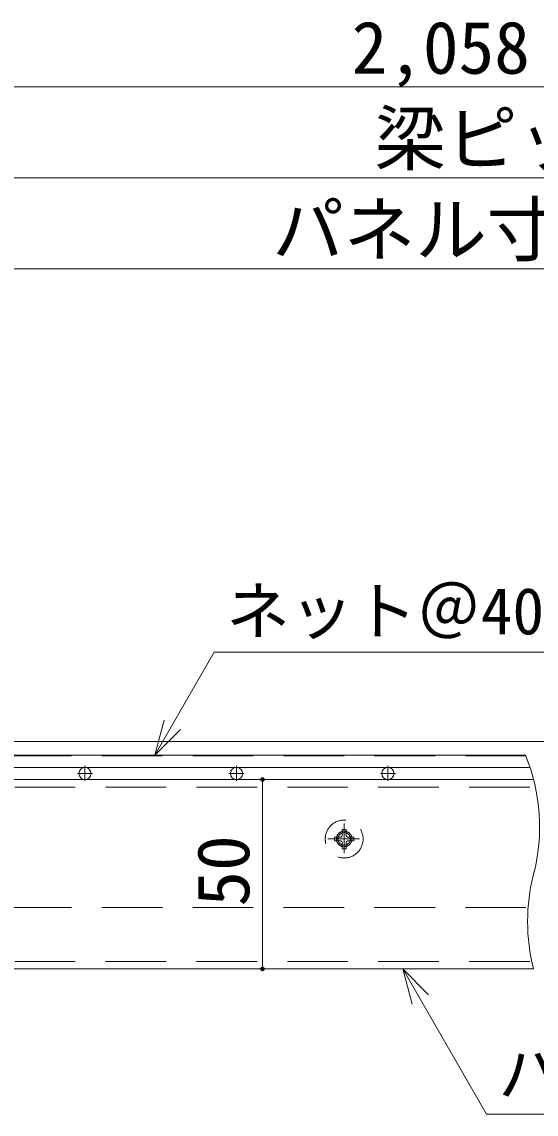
# Model space of a CAD drawing. Units: millimetres, scale not verified. Extents: x -10000 to 10000, y -6925 to 6925.
# Drawn here: x -5732 to -4883, y -4298 to -2497 of the extents above; entities that cross this region are included whole.
import ezdxf
from ezdxf.enums import TextEntityAlignment as Align

# ---------------------------------------------------------------- set-up
doc = ezdxf.new("R2010")
doc.units = ezdxf.units.MM
doc.header["$LTSCALE"] = 50
for name, pattern in [('CHAIN1', [8, 5, -1, 1, -1]), ('DASHED1', [1.8, 1.2, -0.6]), ('DASHED2', [3, 2, -1])]:
    doc.linetypes.add(name, pattern=pattern)
for name, color, linetype, lineweight in [('0-5_1-7', 7, 'Continuous', 9), ('0-9_1-8', 3, 'Continuous', 9), ('1-B_3-4', 6, 'DASHED2', 9), ('1-E_3-2', 2, 'DASHED2', 9), ('2-0_3-5', 3, 'CHAIN1', 9), ('2-1_3-7', 7, 'Continuous', 9), ('2-2_3-0', 7, 'Continuous', 9), ('2-4_3-8', 3, 'Continuous', 9)]:
    doc.layers.add(name, color=color, linetype=linetype, lineweight=lineweight)
doc.styles.add('ＭＳ ゴシック', font='')
doc.styles.get('ＭＳ ゴシック').set_extended_font_data('MS Gothic')

msp = doc.modelspace()

# ---------------------------------------------------------------- linework, layer by layer
at = {"layer": '1-B_3-4', "color": 2}
for p, q in [((-6949.91, -3707.33), (-4899.97, -3707.33)), ((-6949.91, -3726.08), (-4893.1, -3726.08)), ((-6793.66, -3758.58), (-4884.26, -3758.58)), ((-6949.91, -3957.33), (-4896.28, -3957.33)), ((-6793.66, -4046.08), (-4890.17, -4046.08))]:
    msp.add_line(p, q, dxfattribs=at)
at = {"layer": '1-B_3-4', "color": 2, "linetype": 'Continuous'}
for p, q in [((-6793.66, -3746.08), (-4887.22, -3746.08)), ((-6793.66, -4058.58), (-4887.22, -4058.58))]:
    msp.add_line(p, q, dxfattribs=at)
for centre, start, end in [((-5189.8, -3824.2), 345.52249, 22.20985), ((-4584.64, -3980.45), 165.52249, 194.47751)]:
    msp.add_arc(centre, 312.5, start, end, dxfattribs=at)
at = {"layer": '1-E_3-2', "color": 3, "linetype": 'CHAIN1'}
for p, q in [((-5199.91, -3818.41), (-5199.91, -3867.65)), ((-5227.06, -3844.2), (-5174.57, -3844.2))]:
    msp.add_line(p, q, dxfattribs=at)
at = {"layer": '1-E_3-2', "linetype": 'DASHED1'}
for p, q in [((-5196.78, -3828.33), (-5203.03, -3828.33)), ((-5203.03, -3828.33), (-5203.03, -3838.02)), ((-5196.78, -3828.33), (-5196.78, -3838.02)), ((-5215.85, -3841.14), (-5215.85, -3847.39)), ((-5215.85, -3841.14), (-5206.16, -3841.14)), ((-5215.85, -3847.39), (-5206.16, -3847.39)), ((-5203.03, -3860.21), (-5203.03, -3850.52)), ((-5196.78, -3860.21), (-5196.78, -3850.52)), ((-5183.97, -3841.14), (-5193.66, -3841.14)), ((-5183.97, -3847.39), (-5193.66, -3847.39)), ((-5183.97, -3847.39), (-5183.97, -3841.14)), ((-5203.03, -3860.21), (-5196.78, -3860.21))]:
    msp.add_line(p, q, dxfattribs=at)
msp.add_circle((-5199.91, -3844.27), 31.25, dxfattribs=at)
at = {"layer": '1-E_3-2'}
for radius in [12.81, 10.31]:
    msp.add_circle((-5199.91, -3844.2), radius, dxfattribs=at)
at = {"layer": '1-E_3-2', "linetype": 'DASHED1'}
for centre, start, end in [((-5206.16, -3838.02), 270, 0), ((-5206.16, -3850.52), 0, 90), ((-5193.66, -3838.02), 180, 270), ((-5193.66, -3850.52), 90, 180)]:
    msp.add_arc(centre, 3.12, start, end, dxfattribs=at)
at = {"layer": '2-0_3-5', "color": 6, "linetype": 'Continuous'}
for p, q in [((-6949.91, -3706.08), (-4900.48, -3706.08)), ((-5099.7, -3706.08), (-5103.59, -3706.08)), ((-4893.1, -3726.08), (-6949.91, -3726.08))]:
    msp.add_line(p, q, dxfattribs=at)
at = {"layer": '2-0_3-5'}
for p, q in [((-5627.72, -3723.62), (-5627.72, -3748.49)), ((-5377.72, -3723.62), (-5377.72, -3748.49)), ((-5127.72, -3723.62), (-5127.72, -3748.49)), ((-5640.02, -3736.08), (-5615.37, -3736.08)), ((-5390.02, -3736.08), (-5365.37, -3736.08)), ((-5140.02, -3736.08), (-5115.37, -3736.08))]:
    msp.add_line(p, q, dxfattribs=at)
at = {"layer": '2-0_3-5', "color": 6, "linetype": 'Continuous'}
for centre in [(-5627.72, -3736.08), (-5377.72, -3736.08), (-5127.72, -3736.08)]:
    msp.add_circle(centre, 10, dxfattribs=at)
at = {"layer": '2-1_3-7', "color": 3}
for p, q in [((-2752.84, -2603.89), (-7365.53, -2603.89)), ((-2752.84, -2753.89), (-6740.53, -2753.89)), ((-2805.97, -2903.89), (-6949.91, -2903.89)), ((-5334.73, -3746.08), (-5334.73, -4058.58))]:
    msp.add_line(p, q, dxfattribs=at)
at = {"layer": '2-1_3-7'}
for points in [[(-5338.47, -3745.84), (-5334.73, -3746.08), (-5338.48, -3746.08)], [(-5338.48, -3746.08), (-5336.33, -3749.47), (-5338.45, -3746.55)], [(-5338.48, -3746.08), (-5335.89, -3749.64), (-5336.33, -3749.47)], [(-5334.73, -3746.08), (-5335.89, -3749.64), (-5338.48, -3746.08)], [(-5338.41, -3745.37), (-5334.73, -3746.08), (-5338.47, -3745.84)], [(-5338.45, -3746.55), (-5336.74, -3749.24), (-5338.36, -3747.01)], [(-5338.45, -3746.55), (-5336.33, -3749.47), (-5336.74, -3749.24)], [(-5338.3, -3744.92), (-5334.73, -3746.08), (-5338.41, -3745.37)], [(-5338.36, -3747.01), (-5337.12, -3748.96), (-5338.22, -3747.46)], [(-5338.36, -3747.01), (-5336.74, -3749.24), (-5337.12, -3748.96)], [(-5338.12, -3744.48), (-5334.73, -3746.08), (-5338.3, -3744.92)], [(-5337.9, -3744.07), (-5334.73, -3746.08), (-5338.12, -3744.48)], [(-5337.62, -3743.69), (-5334.73, -3746.08), (-5337.9, -3744.07)], [(-5337.3, -3743.34), (-5334.73, -3746.08), (-5337.62, -3743.69)], [(-5336.93, -3743.04), (-5334.73, -3746.08), (-5337.3, -3743.34)], [(-5336.54, -3742.79), (-5334.73, -3746.08), (-5336.93, -3743.04)], [(-5336.54, -3742.79), (-5334.73, -3742.33), (-5334.73, -3746.08)], [(-5336.11, -3742.59), (-5334.73, -3742.33), (-5336.54, -3742.79)], [(-5335.66, -3742.44), (-5334.73, -3742.33), (-5336.11, -3742.59)], [(-5334.73, -3746.08), (-5335.43, -3749.76), (-5335.89, -3749.64)], [(-5335.2, -3742.36), (-5334.73, -3742.33), (-5335.66, -3742.44)], [(-5334.73, -3746.08), (-5334.97, -3749.82), (-5335.43, -3749.76)], [(-5334.73, -3746.08), (-5334.73, -3749.83), (-5334.97, -3749.82)], [(-5334.73, -3742.33), (-5330.98, -3746.08), (-5334.73, -3746.08)], [(-5334.49, -3742.33), (-5330.98, -3746.08), (-5334.73, -3742.33)], [(-5334.73, -3746.08), (-5334.26, -3749.8), (-5334.73, -3749.83)], [(-5334.73, -3746.08), (-5333.8, -3749.71), (-5334.26, -3749.8)], [(-5334.73, -3746.08), (-5333.35, -3749.56), (-5333.8, -3749.71)], [(-5334.73, -3746.08), (-5332.92, -3749.36), (-5333.35, -3749.56)], [(-5334.73, -3746.08), (-5332.53, -3749.11), (-5332.92, -3749.36)], [(-5330.98, -3746.08), (-5332.53, -3749.11), (-5334.73, -3746.08)], [(-5334.03, -3742.39), (-5330.98, -3746.08), (-5334.49, -3742.33)], [(-5333.57, -3742.51), (-5330.98, -3746.08), (-5334.03, -3742.39)], [(-5333.13, -3742.68), (-5330.98, -3746.08), (-5333.57, -3742.51)], [(-5333.13, -3742.68), (-5331.01, -3745.61), (-5330.98, -3746.08)], [(-5332.72, -3742.91), (-5331.01, -3745.61), (-5333.13, -3742.68)], [(-5332.72, -3742.91), (-5331.1, -3745.14), (-5331.01, -3745.61)], [(-5332.34, -3743.19), (-5331.1, -3745.14), (-5332.72, -3742.91)], [(-5330.98, -3746.08), (-5332.16, -3748.81), (-5332.53, -3749.11)], [(-5332.34, -3743.19), (-5331.24, -3744.7), (-5331.1, -3745.14)], [(-5332, -3743.51), (-5331.24, -3744.7), (-5332.34, -3743.19)], [(-5330.98, -3746.08), (-5331.84, -3748.47), (-5332.16, -3748.81)], [(-5332, -3743.51), (-5331.44, -3744.27), (-5331.24, -3744.7)], [(-5331.7, -3743.87), (-5331.44, -3744.27), (-5332, -3743.51)], [(-5330.98, -3746.08), (-5331.56, -3748.08), (-5331.84, -3748.47)], [(-5330.98, -3746.08), (-5331.34, -3747.67), (-5331.56, -3748.08)], [(-5330.98, -3746.08), (-5331.16, -3747.23), (-5331.34, -3747.67)], [(-5330.98, -3746.08), (-5331.05, -3746.78), (-5331.16, -3747.23)], [(-5330.98, -3746.08), (-5330.99, -3746.31), (-5331.05, -3746.78)], [(-5338.22, -3747.46), (-5337.46, -3748.64), (-5338.02, -3747.88)], [(-5338.22, -3747.46), (-5337.12, -3748.96), (-5337.46, -3748.64)], [(-5338.02, -3747.88), (-5337.46, -3748.64), (-5337.76, -3748.28)], [(-5338.47, -4058.34), (-5334.73, -4058.58), (-5338.48, -4058.58)], [(-5338.48, -4058.58), (-5335.89, -4062.14), (-5338.45, -4059.05)], [(-5338.48, -4058.58), (-5335.43, -4062.26), (-5335.89, -4062.14)], [(-5334.73, -4058.58), (-5335.43, -4062.26), (-5338.48, -4058.58)], [(-5338.41, -4057.87), (-5334.73, -4058.58), (-5338.47, -4058.34)], [(-5338.45, -4059.05), (-5336.33, -4061.97), (-5338.36, -4059.51)], [(-5338.45, -4059.05), (-5335.89, -4062.14), (-5336.33, -4061.97)], [(-5338.3, -4057.42), (-5334.73, -4058.58), (-5338.41, -4057.87)], [(-5338.36, -4059.51), (-5336.74, -4061.74), (-5338.22, -4059.96)], [(-5338.36, -4059.51), (-5336.33, -4061.97), (-5336.74, -4061.74)], [(-5338.12, -4056.98), (-5334.73, -4058.58), (-5338.3, -4057.42)], [(-5338.22, -4059.96), (-5337.12, -4061.46), (-5338.02, -4060.38)], [(-5338.22, -4059.96), (-5336.74, -4061.74), (-5337.12, -4061.46)], [(-5337.9, -4056.57), (-5334.73, -4058.58), (-5338.12, -4056.98)], [(-5338.02, -4060.38), (-5337.46, -4061.14), (-5337.76, -4060.78)], [(-5338.02, -4060.38), (-5337.12, -4061.46), (-5337.46, -4061.14)], [(-5337.62, -4056.19), (-5334.73, -4058.58), (-5337.9, -4056.57)], [(-5337.3, -4055.84), (-5334.73, -4058.58), (-5337.62, -4056.19)], [(-5336.93, -4055.54), (-5334.73, -4058.58), (-5337.3, -4055.84)], [(-5336.93, -4055.54), (-5334.73, -4054.83), (-5334.73, -4058.58)], [(-5336.54, -4055.29), (-5334.73, -4054.83), (-5336.93, -4055.54)], [(-5336.11, -4055.09), (-5334.73, -4054.83), (-5336.54, -4055.29)], [(-5335.66, -4054.94), (-5334.73, -4054.83), (-5336.11, -4055.09)], [(-5335.2, -4054.86), (-5334.73, -4054.83), (-5335.66, -4054.94)], [(-5334.73, -4058.58), (-5334.97, -4062.32), (-5335.43, -4062.26)], [(-5334.73, -4058.58), (-5334.73, -4062.33), (-5334.97, -4062.32)], [(-5334.73, -4054.83), (-5330.98, -4058.58), (-5334.73, -4058.58)], [(-5334.49, -4054.83), (-5330.98, -4058.58), (-5334.73, -4054.83)], [(-5334.73, -4058.58), (-5334.26, -4062.3), (-5334.73, -4062.33)], [(-5334.73, -4058.58), (-5333.8, -4062.21), (-5334.26, -4062.3)], [(-5334.73, -4058.58), (-5333.35, -4062.06), (-5333.8, -4062.21)], [(-5334.73, -4058.58), (-5332.92, -4061.86), (-5333.35, -4062.06)], [(-5334.73, -4058.58), (-5332.53, -4061.61), (-5332.92, -4061.86)], [(-5334.73, -4058.58), (-5332.16, -4061.31), (-5332.53, -4061.61)], [(-5330.98, -4058.58), (-5332.16, -4061.31), (-5334.73, -4058.58)], [(-5334.03, -4054.89), (-5330.98, -4058.58), (-5334.49, -4054.83)], [(-5333.57, -4055.01), (-5330.98, -4058.58), (-5334.03, -4054.89)], [(-5333.57, -4055.01), (-5331.01, -4058.11), (-5330.98, -4058.58)], [(-5333.13, -4055.18), (-5331.01, -4058.11), (-5333.57, -4055.01)], [(-5333.13, -4055.18), (-5331.1, -4057.64), (-5331.01, -4058.11)], [(-5332.72, -4055.41), (-5331.1, -4057.64), (-5333.13, -4055.18)], [(-5332.72, -4055.41), (-5331.24, -4057.19), (-5331.1, -4057.64)], [(-5332.34, -4055.69), (-5331.24, -4057.19), (-5332.72, -4055.41)], [(-5332.34, -4055.69), (-5331.44, -4056.77), (-5331.24, -4057.19)], [(-5332, -4056.01), (-5331.44, -4056.77), (-5332.34, -4055.69)], [(-5330.98, -4058.58), (-5331.84, -4060.97), (-5332.16, -4061.31)], [(-5332, -4056.01), (-5331.7, -4056.37), (-5331.44, -4056.77)], [(-5330.98, -4058.58), (-5331.56, -4060.58), (-5331.84, -4060.97)], [(-5330.98, -4058.58), (-5331.34, -4060.17), (-5331.56, -4060.58)], [(-5330.98, -4058.58), (-5331.16, -4059.73), (-5331.34, -4060.17)], [(-5330.98, -4058.58), (-5331.05, -4059.28), (-5331.16, -4059.73)], [(-5330.98, -4058.58), (-5330.99, -4058.81), (-5331.05, -4059.28)]]:
    msp.add_solid(points, dxfattribs=at)
at = {"layer": '2-2_3-0'}
msp.add_line((-6981.16, -3683.58), (-856.7, -3683.58), dxfattribs=at)
at = {"layer": '2-4_3-8'}
for p, q in [((-5512.58, -3706.08), (-5414.57, -3536.33)), ((-5414.57, -3536.33), (-4340.95, -3536.33)), ((-5512.58, -3706.08), (-5497.05, -3648.12)), ((-5512.58, -3706.08), (-5470.15, -3663.65)), ((-5103.21, -4058.58), (-4964.97, -4298.02)), ((-5103.21, -4058.58), (-5060.78, -4101)), ((-5103.21, -4058.58), (-5087.68, -4116.53)), ((-4522.65, -4298.02), (-4964.97, -4298.02))]:
    msp.add_line(p, q, dxfattribs=at)

# ---------------------------------------------------------------- texts
at = {"layer": '0-5_1-7', "color": 4, "style": 'ＭＳ ゴシック'}
for s, p in [('2,058', (-5187.63, -2608.09)), ('梁ピッチ：1,958', (-5149.81, -2758.09)), ('パネル寸法：1,983', (-5318.56, -2908.09))]:
    msp.add_text(s, height=86.51, dxfattribs=at).set_placement(p, align=Align.BOTTOM_LEFT)
msp.add_text('50', height=86.51, rotation=90, dxfattribs=at).set_placement((-5330.53, -3955.76), align=Align.BOTTOM_LEFT)
at = {"layer": '0-9_1-8', "color": 4, "style": 'ＭＳ ゴシック'}
for s, p in [('ネット＠40ｘ150ｘ3.2', (-5394.57, -3529.85)), ('パネル枠', (-4944.97, -4291.55))]:
    msp.add_text(s, height=76.98, dxfattribs=at).set_placement(p, align=Align.BOTTOM_LEFT)

doc.saveas('drawing.dxf')
